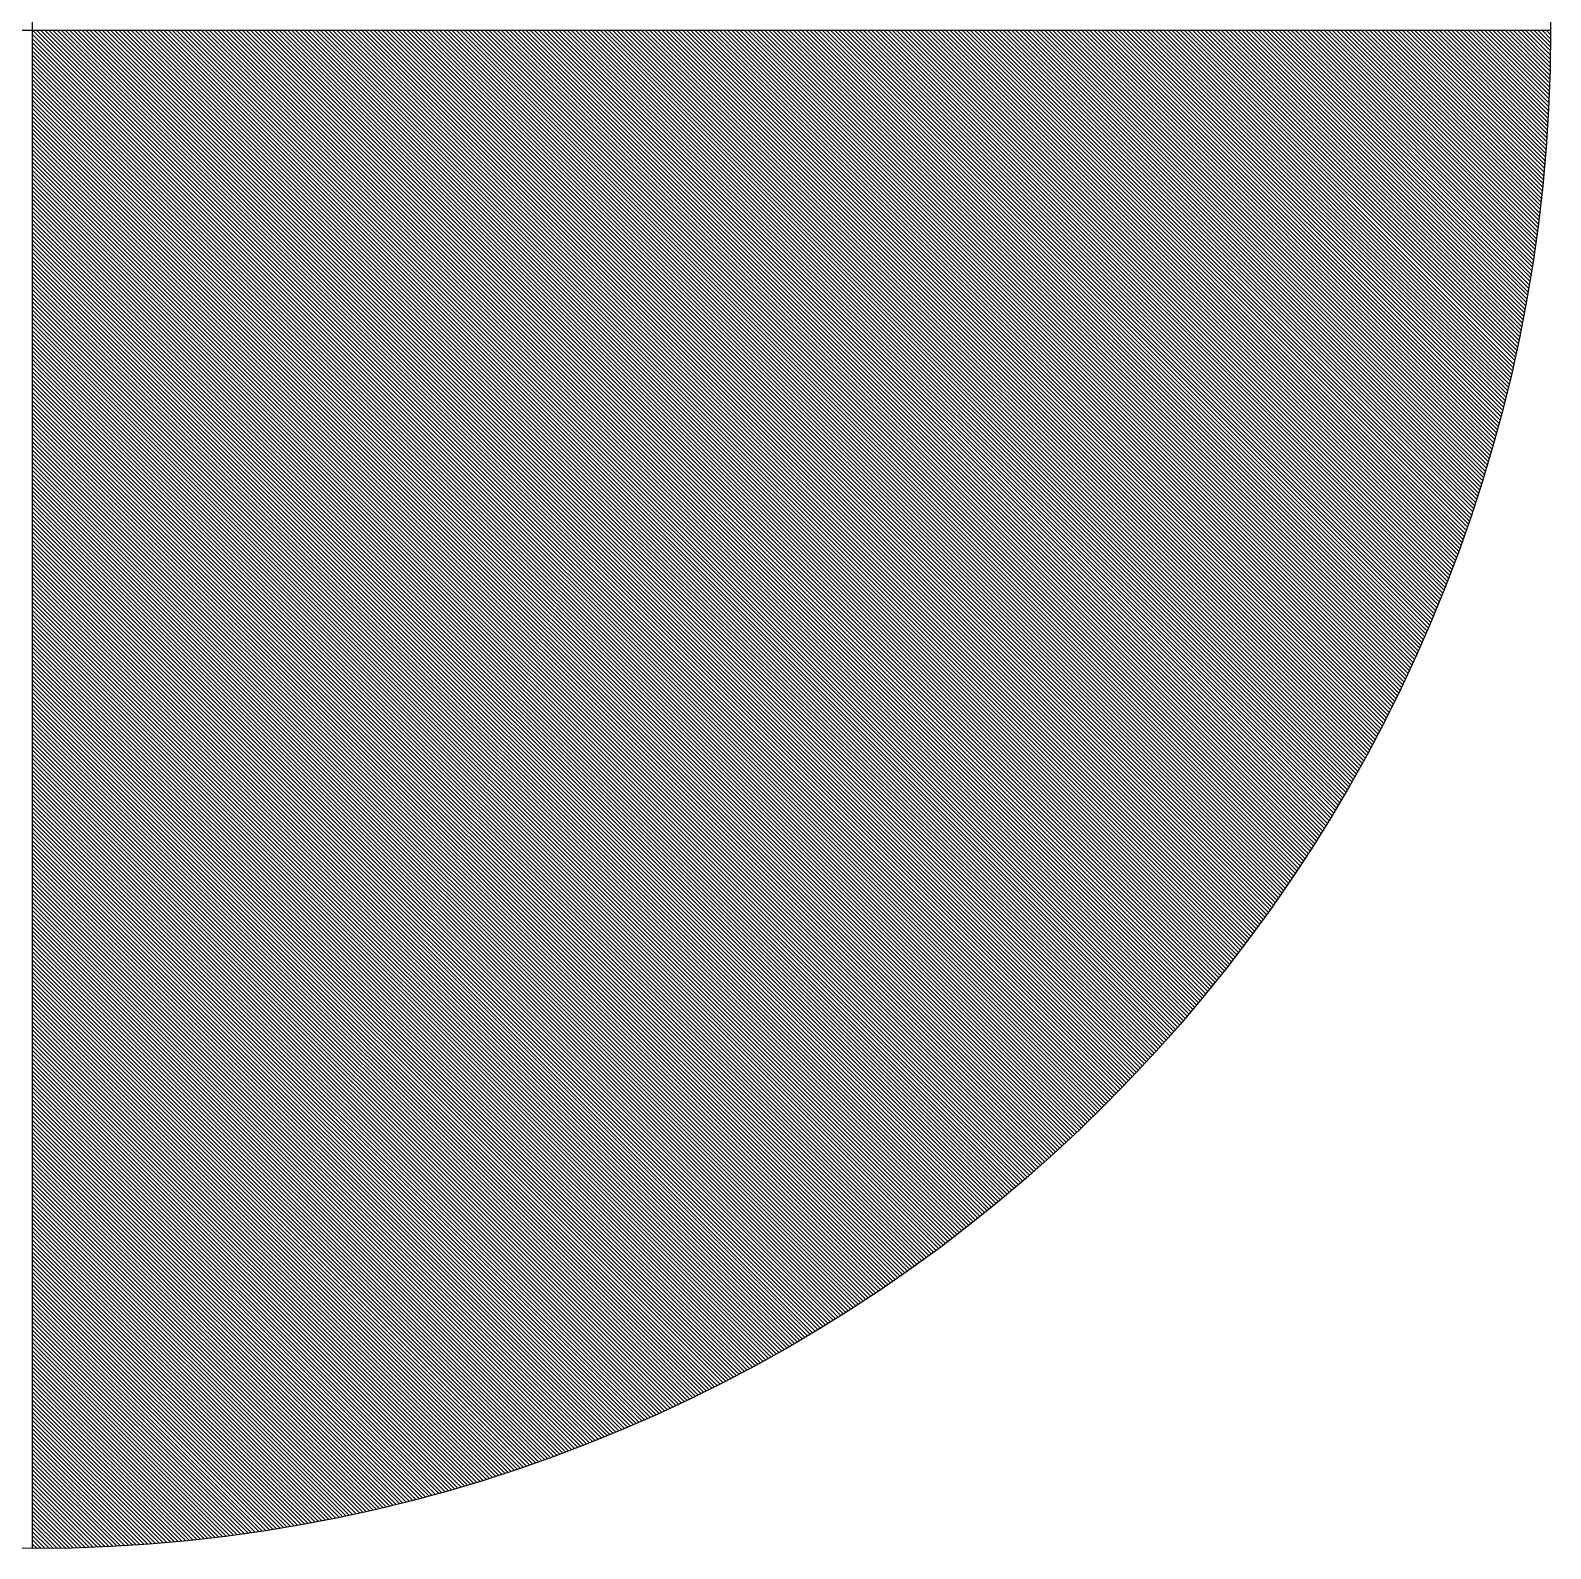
# Model space of a CAD drawing. Extents: x -22909.9 to -22897.8, y -4.7 to 4.1.
# Drawn here: x -22900.87266 to -22900.82693, y 0.58943 to 0.63511 of the extents above; entities that cross this region are included whole.
import ezdxf

# ---------------------------------------------------------------- set-up
doc = ezdxf.new("R2010")
doc.units = 0
doc.header["$MEASUREMENT"] = 0
doc.layers.add('COW', color=2, linetype='CONTINUOUS')

msp = doc.modelspace()

# ---------------------------------------------------------------- linework, layer by layer
at = {"layer": 'COW', "color": 2}
for p, q in [((-22900.872601, 0.680772), (-22900.872601, 0.589428)), ((-22900.826929, 0.6351), (-22900.918273, 0.6351)), ((-22900.840361, 0.60275), (-22900.872601, 0.63499)), ((-22900.840423, 0.602688), (-22900.872601, 0.634866)), ((-22900.840486, 0.602627), (-22900.872601, 0.634742)), ((-22900.840299, 0.602812), (-22900.872588, 0.6351)), ((-22900.840238, 0.602874), (-22900.872464, 0.6351)), ((-22900.840176, 0.602936), (-22900.87234, 0.6351)), ((-22900.840114, 0.602998), (-22900.872217, 0.6351)), ((-22900.840053, 0.60306), (-22900.872093, 0.6351)), ((-22900.839992, 0.603123), (-22900.871969, 0.6351)), ((-22900.83993, 0.603185), (-22900.871845, 0.6351)), ((-22900.839869, 0.603248), (-22900.871722, 0.6351)), ((-22900.839808, 0.603311), (-22900.871598, 0.6351)), ((-22900.839747, 0.603373), (-22900.871474, 0.6351)), ((-22900.839687, 0.603436), (-22900.87135, 0.6351)), ((-22900.839626, 0.6035), (-22900.871227, 0.6351)), ((-22900.839566, 0.603563), (-22900.871103, 0.6351)), ((-22900.839505, 0.603626), (-22900.870979, 0.6351)), ((-22900.839445, 0.60369), (-22900.870855, 0.6351)), ((-22900.839385, 0.603753), (-22900.870732, 0.6351)), ((-22900.839325, 0.603817), (-22900.870608, 0.6351)), ((-22900.839265, 0.603881), (-22900.870484, 0.6351)), ((-22900.839205, 0.603945), (-22900.870361, 0.6351)), ((-22900.839145, 0.604009), (-22900.870237, 0.6351)), ((-22900.839086, 0.604073), (-22900.870113, 0.6351)), ((-22900.839027, 0.604137), (-22900.869989, 0.6351)), ((-22900.838967, 0.604202), (-22900.869866, 0.6351)), ((-22900.838908, 0.604266), (-22900.869742, 0.6351)), ((-22900.838849, 0.604331), (-22900.869618, 0.6351)), ((-22900.83879, 0.604396), (-22900.869494, 0.6351)), ((-22900.838731, 0.604461), (-22900.869371, 0.6351)), ((-22900.838672, 0.604526), (-22900.869247, 0.6351)), ((-22900.838614, 0.604591), (-22900.869123, 0.6351)), ((-22900.838555, 0.604656), (-22900.868999, 0.6351)), ((-22900.838497, 0.604722), (-22900.868876, 0.6351)), ((-22900.838439, 0.604787), (-22900.868752, 0.6351)), ((-22900.838381, 0.604853), (-22900.868628, 0.6351)), ((-22900.838323, 0.604918), (-22900.868504, 0.6351)), ((-22900.838265, 0.604984), (-22900.868381, 0.6351)), ((-22900.838207, 0.60505), (-22900.868257, 0.6351)), ((-22900.838149, 0.605116), (-22900.868133, 0.6351)), ((-22900.838092, 0.605183), (-22900.868009, 0.6351)), ((-22900.838034, 0.605249), (-22900.867886, 0.6351)), ((-22900.837977, 0.605315), (-22900.867762, 0.6351)), ((-22900.83792, 0.605382), (-22900.867638, 0.6351)), ((-22900.837863, 0.605449), (-22900.867514, 0.6351)), ((-22900.837806, 0.605516), (-22900.867391, 0.6351)), ((-22900.837749, 0.605582), (-22900.867267, 0.6351)), ((-22900.837693, 0.60565), (-22900.867143, 0.6351)), ((-22900.837636, 0.605717), (-22900.867019, 0.6351)), ((-22900.83758, 0.605784), (-22900.866896, 0.6351)), ((-22900.837523, 0.605851), (-22900.866772, 0.6351)), ((-22900.837467, 0.605919), (-22900.866648, 0.6351)), ((-22900.837411, 0.605987), (-22900.866524, 0.6351)), ((-22900.837355, 0.606054), (-22900.866401, 0.6351)), ((-22900.837299, 0.606122), (-22900.866277, 0.6351)), ((-22900.837243, 0.60619), (-22900.866153, 0.6351)), ((-22900.837188, 0.606258), (-22900.866029, 0.6351)), ((-22900.837132, 0.606327), (-22900.865906, 0.6351)), ((-22900.837077, 0.606395), (-22900.865782, 0.6351)), ((-22900.837022, 0.606464), (-22900.865658, 0.6351)), ((-22900.836967, 0.606532), (-22900.865534, 0.6351)), ((-22900.836912, 0.606601), (-22900.865411, 0.6351)), ((-22900.836857, 0.60667), (-22900.865287, 0.6351)), ((-22900.836802, 0.606739), (-22900.865163, 0.6351)), ((-22900.836747, 0.606808), (-22900.86504, 0.6351)), ((-22900.836693, 0.606877), (-22900.864916, 0.6351)), ((-22900.836638, 0.606946), (-22900.864792, 0.6351)), ((-22900.836584, 0.607016), (-22900.864668, 0.6351)), ((-22900.83653, 0.607086), (-22900.864545, 0.6351)), ((-22900.836476, 0.607155), (-22900.864421, 0.6351)), ((-22900.836422, 0.607225), (-22900.864297, 0.6351)), ((-22900.836368, 0.607295), (-22900.864173, 0.6351)), ((-22900.836315, 0.607365), (-22900.86405, 0.6351)), ((-22900.836261, 0.607435), (-22900.863926, 0.6351)), ((-22900.836208, 0.607506), (-22900.863802, 0.6351)), ((-22900.836154, 0.607576), (-22900.863678, 0.6351)), ((-22900.836101, 0.607647), (-22900.863555, 0.6351)), ((-22900.836048, 0.607717), (-22900.863431, 0.6351)), ((-22900.835995, 0.607788), (-22900.863307, 0.6351)), ((-22900.835942, 0.607859), (-22900.863183, 0.6351)), ((-22900.83589, 0.60793), (-22900.86306, 0.6351)), ((-22900.835837, 0.608001), (-22900.862936, 0.6351)), ((-22900.835785, 0.608073), (-22900.862812, 0.6351)), ((-22900.835732, 0.608144), (-22900.862688, 0.6351)), ((-22900.83568, 0.608216), (-22900.862565, 0.6351)), ((-22900.835628, 0.608287), (-22900.862441, 0.6351)), ((-22900.835576, 0.608359), (-22900.862317, 0.6351)), ((-22900.835524, 0.608431), (-22900.862193, 0.6351)), ((-22900.835472, 0.608503), (-22900.86207, 0.6351)), ((-22900.835421, 0.608575), (-22900.861946, 0.6351)), ((-22900.835369, 0.608647), (-22900.861822, 0.6351)), ((-22900.835318, 0.60872), (-22900.861698, 0.6351)), ((-22900.835267, 0.608792), (-22900.861575, 0.6351)), ((-22900.835216, 0.608865), (-22900.861451, 0.6351)), ((-22900.835165, 0.608938), (-22900.861327, 0.6351)), ((-22900.835114, 0.609011), (-22900.861203, 0.6351)), ((-22900.835063, 0.609084), (-22900.86108, 0.6351)), ((-22900.835013, 0.609157), (-22900.860956, 0.6351)), ((-22900.834962, 0.60923), (-22900.860832, 0.6351)), ((-22900.834912, 0.609303), (-22900.860708, 0.6351)), ((-22900.834862, 0.609377), (-22900.860585, 0.6351)), ((-22900.834812, 0.609451), (-22900.860461, 0.6351)), ((-22900.834762, 0.609524), (-22900.860337, 0.6351)), ((-22900.834712, 0.609598), (-22900.860214, 0.6351)), ((-22900.834662, 0.609672), (-22900.86009, 0.6351)), ((-22900.834612, 0.609747), (-22900.859966, 0.6351)), ((-22900.834563, 0.609821), (-22900.859842, 0.6351)), ((-22900.834514, 0.609895), (-22900.859719, 0.6351)), ((-22900.834464, 0.60997), (-22900.859595, 0.6351)), ((-22900.834415, 0.610044), (-22900.859471, 0.6351)), ((-22900.834366, 0.610119), (-22900.859347, 0.6351)), ((-22900.834318, 0.610194), (-22900.859224, 0.6351)), ((-22900.834269, 0.610269), (-22900.8591, 0.6351)), ((-22900.83422, 0.610344), (-22900.858976, 0.6351)), ((-22900.834172, 0.61042), (-22900.858852, 0.6351)), ((-22900.834123, 0.610495), (-22900.858729, 0.6351)), ((-22900.834075, 0.61057), (-22900.858605, 0.6351)), ((-22900.834027, 0.610646), (-22900.858481, 0.6351)), ((-22900.833979, 0.610722), (-22900.858357, 0.6351)), ((-22900.833931, 0.610798), (-22900.858234, 0.6351)), ((-22900.833884, 0.610874), (-22900.85811, 0.6351)), ((-22900.833836, 0.61095), (-22900.857986, 0.6351)), ((-22900.833789, 0.611026), (-22900.857862, 0.6351)), ((-22900.833741, 0.611103), (-22900.857739, 0.6351)), ((-22900.833694, 0.611179), (-22900.857615, 0.6351)), ((-22900.833647, 0.611256), (-22900.857491, 0.6351)), ((-22900.8336, 0.611333), (-22900.857367, 0.6351)), ((-22900.833553, 0.61141), (-22900.857244, 0.6351)), ((-22900.833507, 0.611487), (-22900.85712, 0.6351)), ((-22900.83346, 0.611564), (-22900.856996, 0.6351)), ((-22900.833414, 0.611642), (-22900.856872, 0.6351)), ((-22900.833368, 0.611719), (-22900.856749, 0.6351)), ((-22900.833321, 0.611797), (-22900.856625, 0.6351)), ((-22900.833275, 0.611874), (-22900.856501, 0.6351)), ((-22900.83323, 0.611952), (-22900.856377, 0.6351)), ((-22900.833184, 0.61203), (-22900.856254, 0.6351)), ((-22900.833138, 0.612108), (-22900.85613, 0.6351)), ((-22900.833093, 0.612187), (-22900.856006, 0.6351)), ((-22900.833047, 0.612265), (-22900.855882, 0.6351)), ((-22900.833002, 0.612343), (-22900.855759, 0.6351)), ((-22900.832957, 0.612422), (-22900.855635, 0.6351)), ((-22900.832912, 0.612501), (-22900.855511, 0.6351)), ((-22900.832867, 0.61258), (-22900.855388, 0.6351)), ((-22900.832823, 0.612659), (-22900.855264, 0.6351)), ((-22900.832778, 0.612738), (-22900.85514, 0.6351)), ((-22900.832734, 0.612817), (-22900.855016, 0.6351)), ((-22900.832689, 0.612897), (-22900.854893, 0.6351)), ((-22900.832645, 0.612976), (-22900.854769, 0.6351)), ((-22900.832601, 0.613056), (-22900.854645, 0.6351)), ((-22900.832557, 0.613136), (-22900.854521, 0.6351)), ((-22900.832513, 0.613216), (-22900.854398, 0.6351)), ((-22900.83247, 0.613296), (-22900.854274, 0.6351)), ((-22900.832426, 0.613376), (-22900.85415, 0.6351)), ((-22900.832383, 0.613457), (-22900.854026, 0.6351)), ((-22900.83234, 0.613537), (-22900.853903, 0.6351)), ((-22900.832297, 0.613618), (-22900.853779, 0.6351)), ((-22900.832254, 0.613699), (-22900.853655, 0.6351)), ((-22900.832211, 0.61378), (-22900.853531, 0.6351)), ((-22900.832168, 0.613861), (-22900.853408, 0.6351)), ((-22900.832126, 0.613942), (-22900.853284, 0.6351)), ((-22900.832083, 0.614023), (-22900.85316, 0.6351)), ((-22900.832041, 0.614105), (-22900.853036, 0.6351)), ((-22900.831999, 0.614186), (-22900.852913, 0.6351)), ((-22900.831957, 0.614268), (-22900.852789, 0.6351)), ((-22900.831915, 0.61435), (-22900.852665, 0.6351)), ((-22900.831873, 0.614432), (-22900.852541, 0.6351)), ((-22900.831832, 0.614514), (-22900.852418, 0.6351)), ((-22900.83179, 0.614596), (-22900.852294, 0.6351)), ((-22900.831749, 0.614679), (-22900.85217, 0.6351)), ((-22900.831708, 0.614761), (-22900.852046, 0.6351)), ((-22900.831667, 0.614844), (-22900.851923, 0.6351)), ((-22900.831626, 0.614927), (-22900.851799, 0.6351)), ((-22900.831585, 0.61501), (-22900.851675, 0.6351)), ((-22900.831544, 0.615093), (-22900.851551, 0.6351)), ((-22900.831504, 0.615176), (-22900.851428, 0.6351)), ((-22900.831464, 0.61526), (-22900.851304, 0.6351)), ((-22900.831423, 0.615343), (-22900.85118, 0.6351)), ((-22900.831383, 0.615427), (-22900.851056, 0.6351)), ((-22900.831343, 0.615511), (-22900.850933, 0.6351)), ((-22900.831304, 0.615595), (-22900.850809, 0.6351)), ((-22900.831264, 0.615679), (-22900.850685, 0.6351)), ((-22900.831224, 0.615763), (-22900.850562, 0.6351)), ((-22900.831185, 0.615847), (-22900.850438, 0.6351)), ((-22900.831146, 0.615932), (-22900.850314, 0.6351)), ((-22900.831107, 0.616017), (-22900.85019, 0.6351)), ((-22900.831068, 0.616102), (-22900.850067, 0.6351)), ((-22900.831029, 0.616187), (-22900.849943, 0.6351)), ((-22900.830991, 0.616272), (-22900.849819, 0.6351)), ((-22900.830952, 0.616357), (-22900.849695, 0.6351)), ((-22900.830914, 0.616442), (-22900.849572, 0.6351)), ((-22900.830876, 0.616528), (-22900.849448, 0.6351)), ((-22900.830838, 0.616614), (-22900.849324, 0.6351)), ((-22900.8308, 0.616699), (-22900.8492, 0.6351)), ((-22900.830762, 0.616785), (-22900.849077, 0.6351)), ((-22900.830724, 0.616872), (-22900.848953, 0.6351)), ((-22900.830687, 0.616958), (-22900.848829, 0.6351)), ((-22900.83065, 0.617044), (-22900.848705, 0.6351)), ((-22900.830612, 0.617131), (-22900.848582, 0.6351)), ((-22900.830575, 0.617218), (-22900.848458, 0.6351)), ((-22900.830539, 0.617305), (-22900.848334, 0.6351)), ((-22900.830502, 0.617392), (-22900.84821, 0.6351)), ((-22900.830465, 0.617479), (-22900.848087, 0.6351)), ((-22900.830429, 0.617566), (-22900.847963, 0.6351)), ((-22900.830393, 0.617654), (-22900.847839, 0.6351)), ((-22900.830356, 0.617741), (-22900.847715, 0.6351)), ((-22900.83032, 0.617829), (-22900.847592, 0.6351)), ((-22900.830285, 0.617917), (-22900.847468, 0.6351)), ((-22900.830249, 0.618005), (-22900.847344, 0.6351)), ((-22900.830213, 0.618093), (-22900.84722, 0.6351)), ((-22900.830178, 0.618182), (-22900.847097, 0.6351)), ((-22900.830143, 0.61827), (-22900.846973, 0.6351)), ((-22900.830108, 0.618359), (-22900.846849, 0.6351)), ((-22900.830073, 0.618448), (-22900.846725, 0.6351)), ((-22900.830038, 0.618537), (-22900.846602, 0.6351)), ((-22900.830004, 0.618626), (-22900.846478, 0.6351)), ((-22900.829969, 0.618715), (-22900.846354, 0.6351)), ((-22900.829935, 0.618805), (-22900.84623, 0.6351)), ((-22900.829901, 0.618894), (-22900.846107, 0.6351)), ((-22900.829867, 0.618984), (-22900.845983, 0.6351)), ((-22900.829833, 0.619074), (-22900.845859, 0.6351)), ((-22900.829799, 0.619164), (-22900.845736, 0.6351)), ((-22900.829766, 0.619254), (-22900.845612, 0.6351)), ((-22900.829733, 0.619345), (-22900.845488, 0.6351)), ((-22900.829699, 0.619435), (-22900.845364, 0.6351)), ((-22900.829666, 0.619526), (-22900.845241, 0.6351)), ((-22900.829634, 0.619617), (-22900.845117, 0.6351)), ((-22900.829601, 0.619708), (-22900.844993, 0.6351)), ((-22900.829568, 0.619799), (-22900.844869, 0.6351)), ((-22900.829536, 0.61989), (-22900.844746, 0.6351)), ((-22900.829504, 0.619982), (-22900.844622, 0.6351)), ((-22900.829472, 0.620074), (-22900.844498, 0.6351)), ((-22900.82944, 0.620166), (-22900.844374, 0.6351)), ((-22900.829408, 0.620258), (-22900.844251, 0.6351)), ((-22900.829376, 0.62035), (-22900.844127, 0.6351)), ((-22900.829345, 0.620442), (-22900.844003, 0.6351)), ((-22900.829314, 0.620535), (-22900.843879, 0.6351)), ((-22900.829283, 0.620627), (-22900.843756, 0.6351)), ((-22900.829252, 0.62072), (-22900.843632, 0.6351)), ((-22900.829221, 0.620813), (-22900.843508, 0.6351)), ((-22900.829191, 0.620906), (-22900.843384, 0.6351)), ((-22900.82916, 0.621), (-22900.843261, 0.6351)), ((-22900.82913, 0.621093), (-22900.843137, 0.6351)), ((-22900.8291, 0.621187), (-22900.843013, 0.6351)), ((-22900.82907, 0.621281), (-22900.842889, 0.6351)), ((-22900.82904, 0.621375), (-22900.842766, 0.6351)), ((-22900.829011, 0.621469), (-22900.842642, 0.6351)), ((-22900.828981, 0.621563), (-22900.842518, 0.6351)), ((-22900.828952, 0.621658), (-22900.842394, 0.6351)), ((-22900.828923, 0.621752), (-22900.842271, 0.6351)), ((-22900.828894, 0.621847), (-22900.842147, 0.6351)), ((-22900.828865, 0.621942), (-22900.842023, 0.6351)), ((-22900.828837, 0.622037), (-22900.841899, 0.6351)), ((-22900.828808, 0.622133), (-22900.841776, 0.6351)), ((-22900.82878, 0.622228), (-22900.841652, 0.6351)), ((-22900.828752, 0.622324), (-22900.841528, 0.6351)), ((-22900.828724, 0.62242), (-22900.841404, 0.6351)), ((-22900.828697, 0.622516), (-22900.841281, 0.6351)), ((-22900.828669, 0.622612), (-22900.841157, 0.6351)), ((-22900.828642, 0.622709), (-22900.841033, 0.6351)), ((-22900.828615, 0.622805), (-22900.84091, 0.6351)), ((-22900.828588, 0.622902), (-22900.840786, 0.6351)), ((-22900.828561, 0.622999), (-22900.840662, 0.6351)), ((-22900.828535, 0.623096), (-22900.840538, 0.6351)), ((-22900.828508, 0.623194), (-22900.840415, 0.6351)), ((-22900.828482, 0.623291), (-22900.840291, 0.6351)), ((-22900.828456, 0.623389), (-22900.840167, 0.6351)), ((-22900.82843, 0.623487), (-22900.840043, 0.6351)), ((-22900.828404, 0.623585), (-22900.83992, 0.6351)), ((-22900.828379, 0.623683), (-22900.839796, 0.6351)), ((-22900.828354, 0.623782), (-22900.839672, 0.6351)), ((-22900.828329, 0.62388), (-22900.839548, 0.6351)), ((-22900.828304, 0.623979), (-22900.839425, 0.6351)), ((-22900.828279, 0.624078), (-22900.839301, 0.6351)), ((-22900.828254, 0.624177), (-22900.839177, 0.6351)), ((-22900.82823, 0.624277), (-22900.839053, 0.6351)), ((-22900.828206, 0.624376), (-22900.83893, 0.6351)), ((-22900.828182, 0.624476), (-22900.838806, 0.6351)), ((-22900.828158, 0.624576), (-22900.838682, 0.6351)), ((-22900.828134, 0.624676), (-22900.838558, 0.6351)), ((-22900.828111, 0.624776), (-22900.838435, 0.6351)), ((-22900.828088, 0.624877), (-22900.838311, 0.6351)), ((-22900.828065, 0.624978), (-22900.838187, 0.6351)), ((-22900.828042, 0.625079), (-22900.838063, 0.6351)), ((-22900.828019, 0.62518), (-22900.83794, 0.6351)), ((-22900.827997, 0.625281), (-22900.837816, 0.6351)), ((-22900.827975, 0.625383), (-22900.837692, 0.6351)), ((-22900.827953, 0.625484), (-22900.837568, 0.6351)), ((-22900.827931, 0.625586), (-22900.837445, 0.6351)), ((-22900.827909, 0.625688), (-22900.837321, 0.6351)), ((-22900.827888, 0.625791), (-22900.837197, 0.6351)), ((-22900.827867, 0.625893), (-22900.837073, 0.6351)), ((-22900.827846, 0.625996), (-22900.83695, 0.6351)), ((-22900.827825, 0.626099), (-22900.836826, 0.6351)), ((-22900.827804, 0.626202), (-22900.836702, 0.6351)), ((-22900.827784, 0.626305), (-22900.836578, 0.6351)), ((-22900.827764, 0.626409), (-22900.836455, 0.6351)), ((-22900.827744, 0.626513), (-22900.836331, 0.6351)), ((-22900.827724, 0.626617), (-22900.836207, 0.6351)), ((-22900.827704, 0.626721), (-22900.836084, 0.6351)), ((-22900.827685, 0.626825), (-22900.83596, 0.6351)), ((-22900.827666, 0.62693), (-22900.835836, 0.6351)), ((-22900.827647, 0.627035), (-22900.835712, 0.6351)), ((-22900.827628, 0.62714), (-22900.835589, 0.6351)), ((-22900.82761, 0.627245), (-22900.835465, 0.6351)), ((-22900.827591, 0.62735), (-22900.835341, 0.6351)), ((-22900.827573, 0.627456), (-22900.835217, 0.6351)), ((-22900.827555, 0.627562), (-22900.835094, 0.6351)), ((-22900.827538, 0.627668), (-22900.83497, 0.6351)), ((-22900.82752, 0.627774), (-22900.834846, 0.6351)), ((-22900.827503, 0.627881), (-22900.834722, 0.6351)), ((-22900.827486, 0.627988), (-22900.834599, 0.6351)), ((-22900.827469, 0.628095), (-22900.834475, 0.6351)), ((-22900.827453, 0.628202), (-22900.834351, 0.6351)), ((-22900.827437, 0.628309), (-22900.834227, 0.6351)), ((-22900.827421, 0.628417), (-22900.834104, 0.6351)), ((-22900.827405, 0.628525), (-22900.83398, 0.6351)), ((-22900.827389, 0.628633), (-22900.833856, 0.6351)), ((-22900.827374, 0.628741), (-22900.833732, 0.6351)), ((-22900.827359, 0.62885), (-22900.833609, 0.6351)), ((-22900.827344, 0.628959), (-22900.833485, 0.6351)), ((-22900.827329, 0.629068), (-22900.833361, 0.6351)), ((-22900.827315, 0.629177), (-22900.833237, 0.6351)), ((-22900.8273, 0.629287), (-22900.833114, 0.6351)), ((-22900.827286, 0.629397), (-22900.83299, 0.6351)), ((-22900.827273, 0.629507), (-22900.832866, 0.6351)), ((-22900.827259, 0.629617), (-22900.832742, 0.6351)), ((-22900.827246, 0.629727), (-22900.832619, 0.6351)), ((-22900.827233, 0.629838), (-22900.832495, 0.6351)), ((-22900.82722, 0.629949), (-22900.832371, 0.6351)), ((-22900.827208, 0.630061), (-22900.832247, 0.6351)), ((-22900.827196, 0.630172), (-22900.832124, 0.6351)), ((-22900.827184, 0.630284), (-22900.832, 0.6351)), ((-22900.827172, 0.630396), (-22900.831876, 0.6351)), ((-22900.82716, 0.630508), (-22900.831752, 0.6351)), ((-22900.827149, 0.630621), (-22900.831629, 0.6351)), ((-22900.827138, 0.630733), (-22900.831505, 0.6351)), ((-22900.827127, 0.630846), (-22900.831381, 0.6351)), ((-22900.827117, 0.63096), (-22900.831257, 0.6351)), ((-22900.827107, 0.631073), (-22900.831134, 0.6351)), ((-22900.827097, 0.631187), (-22900.83101, 0.6351)), ((-22900.827087, 0.631301), (-22900.830886, 0.6351)), ((-22900.827078, 0.631415), (-22900.830763, 0.6351)), ((-22900.827069, 0.63153), (-22900.830639, 0.6351)), ((-22900.82706, 0.631645), (-22900.830515, 0.6351)), ((-22900.827051, 0.63176), (-22900.830391, 0.6351)), ((-22900.827043, 0.631875), (-22900.830268, 0.6351)), ((-22900.827035, 0.631991), (-22900.830144, 0.6351)), ((-22900.827027, 0.632107), (-22900.83002, 0.6351)), ((-22900.82702, 0.632223), (-22900.829896, 0.6351)), ((-22900.827012, 0.63234), (-22900.829773, 0.6351)), ((-22900.827006, 0.632457), (-22900.829649, 0.6351)), ((-22900.826999, 0.632574), (-22900.829525, 0.6351)), ((-22900.826993, 0.632691), (-22900.829401, 0.6351)), ((-22900.826986, 0.632809), (-22900.829278, 0.6351)), ((-22900.826981, 0.632927), (-22900.829154, 0.6351)), ((-22900.826975, 0.633045), (-22900.82903, 0.6351)), ((-22900.82697, 0.633164), (-22900.828906, 0.6351)), ((-22900.826965, 0.633283), (-22900.828783, 0.6351)), ((-22900.826961, 0.633402), (-22900.828659, 0.6351)), ((-22900.826956, 0.633521), (-22900.828535, 0.6351)), ((-22900.826952, 0.633641), (-22900.828411, 0.6351)), ((-22900.826949, 0.633761), (-22900.828288, 0.6351)), ((-22900.826945, 0.633881), (-22900.828164, 0.6351)), ((-22900.826942, 0.634002), (-22900.82804, 0.6351)), ((-22900.826939, 0.634123), (-22900.827916, 0.6351)), ((-22900.826937, 0.634244), (-22900.827793, 0.6351)), ((-22900.826935, 0.634366), (-22900.827669, 0.6351)), ((-22900.826933, 0.634488), (-22900.827545, 0.6351)), ((-22900.826932, 0.63461), (-22900.827421, 0.6351)), ((-22900.82693, 0.634733), (-22900.827298, 0.6351)), ((-22900.82693, 0.634856), (-22900.827174, 0.6351)), ((-22900.826929, 0.634979), (-22900.82705, 0.6351)), ((-22900.840548, 0.602565), (-22900.872601, 0.634618)), ((-22900.84061, 0.602504), (-22900.872601, 0.634495)), ((-22900.840673, 0.602442), (-22900.872601, 0.634371)), ((-22900.840735, 0.602381), (-22900.872601, 0.634247)), ((-22900.840798, 0.60232), (-22900.872601, 0.634123)), ((-22900.840861, 0.602259), (-22900.872601, 0.634)), ((-22900.840924, 0.602199), (-22900.872601, 0.633876)), ((-22900.840987, 0.602138), (-22900.872601, 0.633752)), ((-22900.84105, 0.602078), (-22900.872601, 0.633628)), ((-22900.841114, 0.602017), (-22900.872601, 0.633505)), ((-22900.841177, 0.601957), (-22900.872601, 0.633381)), ((-22900.841241, 0.601897), (-22900.872601, 0.633257)), ((-22900.841304, 0.601837), (-22900.872601, 0.633133)), ((-22900.841368, 0.601777), (-22900.872601, 0.63301)), ((-22900.841432, 0.601717), (-22900.872601, 0.632886)), ((-22900.841496, 0.601657), (-22900.872601, 0.632762)), ((-22900.84156, 0.601598), (-22900.872601, 0.632638)), ((-22900.841625, 0.601538), (-22900.872601, 0.632515)), ((-22900.841689, 0.601479), (-22900.872601, 0.632391)), ((-22900.841754, 0.60142), (-22900.872601, 0.632267)), ((-22900.841818, 0.601361), (-22900.872601, 0.632143)), ((-22900.841883, 0.601302), (-22900.872601, 0.63202)), ((-22900.841948, 0.601243), (-22900.872601, 0.631896)), ((-22900.842013, 0.601184), (-22900.872601, 0.631772)), ((-22900.842078, 0.601125), (-22900.872601, 0.631648)), ((-22900.842143, 0.601067), (-22900.872601, 0.631525)), ((-22900.842209, 0.601008), (-22900.872601, 0.631401)), ((-22900.842274, 0.60095), (-22900.872601, 0.631277)), ((-22900.84234, 0.600892), (-22900.872601, 0.631153)), ((-22900.842405, 0.600834), (-22900.872601, 0.63103)), ((-22900.842471, 0.600776), (-22900.872601, 0.630906)), ((-22900.842537, 0.600718), (-22900.872601, 0.630782)), ((-22900.842603, 0.600661), (-22900.872601, 0.630659)), ((-22900.842669, 0.600603), (-22900.872601, 0.630535)), ((-22900.842736, 0.600546), (-22900.872601, 0.630411)), ((-22900.842802, 0.600488), (-22900.872601, 0.630287)), ((-22900.842869, 0.600431), (-22900.872601, 0.630164)), ((-22900.842935, 0.600374), (-22900.872601, 0.63004)), ((-22900.843002, 0.600317), (-22900.872601, 0.629916)), ((-22900.843069, 0.60026), (-22900.872601, 0.629792)), ((-22900.843136, 0.600204), (-22900.872601, 0.629669)), ((-22900.843203, 0.600147), (-22900.872601, 0.629545)), ((-22900.843271, 0.600091), (-22900.872601, 0.629421)), ((-22900.843338, 0.600034), (-22900.872601, 0.629297)), ((-22900.843406, 0.599978), (-22900.872601, 0.629174)), ((-22900.843473, 0.599922), (-22900.872601, 0.62905)), ((-22900.843541, 0.599866), (-22900.872601, 0.628926)), ((-22900.843609, 0.59981), (-22900.872601, 0.628802)), ((-22900.843677, 0.599754), (-22900.872601, 0.628679)), ((-22900.843745, 0.599699), (-22900.872601, 0.628555)), ((-22900.843813, 0.599643), (-22900.872601, 0.628431)), ((-22900.843881, 0.599588), (-22900.872601, 0.628307)), ((-22900.84395, 0.599533), (-22900.872601, 0.628184)), ((-22900.844019, 0.599477), (-22900.872601, 0.62806)), ((-22900.844087, 0.599422), (-22900.872601, 0.627936)), ((-22900.844156, 0.599367), (-22900.872601, 0.627812)), ((-22900.844225, 0.599313), (-22900.872601, 0.627689)), ((-22900.844294, 0.599258), (-22900.872601, 0.627565)), ((-22900.844363, 0.599203), (-22900.872601, 0.627441)), ((-22900.844433, 0.599149), (-22900.872601, 0.627317)), ((-22900.844502, 0.599095), (-22900.872601, 0.627194)), ((-22900.844572, 0.599041), (-22900.872601, 0.62707)), ((-22900.844641, 0.598986), (-22900.872601, 0.626946)), ((-22900.844711, 0.598933), (-22900.872601, 0.626822)), ((-22900.844781, 0.598879), (-22900.872601, 0.626699)), ((-22900.844851, 0.598825), (-22900.872601, 0.626575)), ((-22900.844921, 0.598771), (-22900.872601, 0.626451)), ((-22900.844992, 0.598718), (-22900.872601, 0.626327)), ((-22900.845062, 0.598665), (-22900.872601, 0.626204)), ((-22900.845133, 0.598611), (-22900.872601, 0.62608)), ((-22900.845203, 0.598558), (-22900.872601, 0.625956)), ((-22900.845274, 0.598505), (-22900.872601, 0.625833)), ((-22900.845345, 0.598453), (-22900.872601, 0.625709)), ((-22900.845416, 0.5984), (-22900.872601, 0.625585)), ((-22900.845487, 0.598347), (-22900.872601, 0.625461)), ((-22900.845558, 0.598295), (-22900.872601, 0.625338)), ((-22900.84563, 0.598242), (-22900.872601, 0.625214)), ((-22900.845701, 0.59819), (-22900.872601, 0.62509)), ((-22900.845773, 0.598138), (-22900.872601, 0.624966)), ((-22900.845845, 0.598086), (-22900.872601, 0.624843)), ((-22900.845917, 0.598034), (-22900.872601, 0.624719)), ((-22900.845989, 0.597983), (-22900.872601, 0.624595)), ((-22900.846061, 0.597931), (-22900.872601, 0.624471)), ((-22900.846133, 0.597879), (-22900.872601, 0.624348)), ((-22900.846205, 0.597828), (-22900.872601, 0.624224)), ((-22900.846278, 0.597777), (-22900.872601, 0.6241)), ((-22900.84635, 0.597726), (-22900.872601, 0.623976)), ((-22900.846423, 0.597675), (-22900.872601, 0.623853)), ((-22900.846496, 0.597624), (-22900.872601, 0.623729)), ((-22900.846569, 0.597573), (-22900.872601, 0.623605)), ((-22900.846642, 0.597522), (-22900.872601, 0.623481)), ((-22900.846715, 0.597472), (-22900.872601, 0.623358)), ((-22900.846789, 0.597422), (-22900.872601, 0.623234)), ((-22900.846862, 0.597371), (-22900.872601, 0.62311)), ((-22900.846936, 0.597321), (-22900.872601, 0.622986)), ((-22900.84701, 0.597271), (-22900.872601, 0.622863)), ((-22900.847084, 0.597221), (-22900.872601, 0.622739)), ((-22900.847158, 0.597172), (-22900.872601, 0.622615)), ((-22900.847232, 0.597122), (-22900.872601, 0.622491)), ((-22900.847306, 0.597073), (-22900.872601, 0.622368)), ((-22900.84738, 0.597023), (-22900.872601, 0.622244)), ((-22900.847455, 0.596974), (-22900.872601, 0.62212)), ((-22900.847529, 0.596925), (-22900.872601, 0.621996)), ((-22900.847604, 0.596876), (-22900.872601, 0.621873)), ((-22900.847679, 0.596827), (-22900.872601, 0.621749)), ((-22900.847754, 0.596778), (-22900.872601, 0.621625)), ((-22900.847829, 0.59673), (-22900.872601, 0.621501)), ((-22900.847904, 0.596681), (-22900.872601, 0.621378)), ((-22900.84798, 0.596633), (-22900.872601, 0.621254)), ((-22900.848055, 0.596585), (-22900.872601, 0.62113)), ((-22900.848131, 0.596536), (-22900.872601, 0.621007)), ((-22900.848207, 0.596488), (-22900.872601, 0.620883)), ((-22900.848283, 0.596441), (-22900.872601, 0.620759)), ((-22900.848359, 0.596393), (-22900.872601, 0.620635)), ((-22900.848435, 0.596345), (-22900.872601, 0.620512)), ((-22900.848511, 0.596298), (-22900.872601, 0.620388)), ((-22900.848588, 0.596251), (-22900.872601, 0.620264)), ((-22900.848664, 0.596203), (-22900.872601, 0.62014)), ((-22900.848741, 0.596156), (-22900.872601, 0.620017)), ((-22900.848818, 0.596109), (-22900.872601, 0.619893)), ((-22900.848894, 0.596062), (-22900.872601, 0.619769)), ((-22900.848972, 0.596016), (-22900.872601, 0.619645)), ((-22900.849049, 0.595969), (-22900.872601, 0.619522)), ((-22900.849126, 0.595923), (-22900.872601, 0.619398)), ((-22900.849203, 0.595876), (-22900.872601, 0.619274)), ((-22900.849281, 0.59583), (-22900.872601, 0.61915)), ((-22900.849359, 0.595784), (-22900.872601, 0.619027)), ((-22900.849437, 0.595738), (-22900.872601, 0.618903)), ((-22900.849515, 0.595693), (-22900.872601, 0.618779)), ((-22900.849593, 0.595647), (-22900.872601, 0.618655)), ((-22900.849671, 0.595601), (-22900.872601, 0.618532)), ((-22900.849749, 0.595556), (-22900.872601, 0.618408)), ((-22900.849828, 0.595511), (-22900.872601, 0.618284)), ((-22900.849906, 0.595466), (-22900.872601, 0.61816)), ((-22900.849985, 0.595421), (-22900.872601, 0.618037)), ((-22900.850064, 0.595376), (-22900.872601, 0.617913)), ((-22900.850143, 0.595331), (-22900.872601, 0.617789)), ((-22900.850222, 0.595286), (-22900.872601, 0.617665)), ((-22900.850301, 0.595242), (-22900.872601, 0.617542)), ((-22900.850381, 0.595198), (-22900.872601, 0.617418)), ((-22900.85046, 0.595154), (-22900.872601, 0.617294)), ((-22900.85054, 0.595109), (-22900.872601, 0.61717)), ((-22900.85062, 0.595066), (-22900.872601, 0.617047)), ((-22900.8507, 0.595022), (-22900.872601, 0.616923)), ((-22900.85078, 0.594978), (-22900.872601, 0.616799)), ((-22900.85086, 0.594935), (-22900.872601, 0.616675)), ((-22900.85094, 0.594891), (-22900.872601, 0.616552)), ((-22900.851021, 0.594848), (-22900.872601, 0.616428)), ((-22900.851102, 0.594805), (-22900.872601, 0.616304)), ((-22900.851182, 0.594762), (-22900.872601, 0.616181)), ((-22900.851263, 0.594719), (-22900.872601, 0.616057)), ((-22900.851344, 0.594676), (-22900.872601, 0.615933)), ((-22900.851425, 0.594634), (-22900.872601, 0.615809)), ((-22900.851507, 0.594591), (-22900.872601, 0.615686)), ((-22900.851588, 0.594549), (-22900.872601, 0.615562)), ((-22900.85167, 0.594507), (-22900.872601, 0.615438)), ((-22900.851751, 0.594465), (-22900.872601, 0.615314)), ((-22900.851833, 0.594423), (-22900.872601, 0.615191)), ((-22900.851915, 0.594381), (-22900.872601, 0.615067)), ((-22900.851997, 0.594339), (-22900.872601, 0.614943)), ((-22900.85208, 0.594298), (-22900.872601, 0.614819)), ((-22900.852162, 0.594257), (-22900.872601, 0.614696)), ((-22900.852245, 0.594215), (-22900.872601, 0.614572)), ((-22900.852327, 0.594174), (-22900.872601, 0.614448)), ((-22900.85241, 0.594133), (-22900.872601, 0.614324)), ((-22900.852493, 0.594093), (-22900.872601, 0.614201)), ((-22900.852576, 0.594052), (-22900.872601, 0.614077)), ((-22900.852659, 0.594012), (-22900.872601, 0.613953)), ((-22900.852743, 0.593971), (-22900.872601, 0.613829)), ((-22900.852826, 0.593931), (-22900.872601, 0.613706)), ((-22900.85291, 0.593891), (-22900.872601, 0.613582)), ((-22900.852994, 0.593851), (-22900.872601, 0.613458)), ((-22900.853078, 0.593811), (-22900.872601, 0.613334)), ((-22900.853162, 0.593771), (-22900.872601, 0.613211)), ((-22900.853246, 0.593732), (-22900.872601, 0.613087)), ((-22900.85333, 0.593693), (-22900.872601, 0.612963)), ((-22900.853415, 0.593653), (-22900.872601, 0.612839)), ((-22900.8535, 0.593614), (-22900.872601, 0.612716)), ((-22900.853584, 0.593575), (-22900.872601, 0.612592)), ((-22900.853669, 0.593537), (-22900.872601, 0.612468)), ((-22900.853754, 0.593498), (-22900.872601, 0.612344)), ((-22900.85384, 0.593459), (-22900.872601, 0.612221)), ((-22900.853925, 0.593421), (-22900.872601, 0.612097)), ((-22900.854011, 0.593383), (-22900.872601, 0.611973)), ((-22900.854096, 0.593345), (-22900.872601, 0.611849)), ((-22900.854182, 0.593307), (-22900.872601, 0.611726)), ((-22900.854268, 0.593269), (-22900.872601, 0.611602)), ((-22900.854354, 0.593231), (-22900.872601, 0.611478)), ((-22900.85444, 0.593194), (-22900.872601, 0.611354)), ((-22900.854527, 0.593157), (-22900.872601, 0.611231)), ((-22900.854613, 0.593119), (-22900.872601, 0.611107)), ((-22900.8547, 0.593082), (-22900.872601, 0.610983)), ((-22900.854787, 0.593045), (-22900.872601, 0.61086)), ((-22900.854874, 0.593009), (-22900.872601, 0.610736)), ((-22900.854961, 0.592972), (-22900.872601, 0.610612)), ((-22900.855048, 0.592936), (-22900.872601, 0.610488)), ((-22900.855136, 0.592899), (-22900.872601, 0.610365)), ((-22900.855223, 0.592863), (-22900.872601, 0.610241)), ((-22900.855311, 0.592827), (-22900.872601, 0.610117)), ((-22900.855399, 0.592791), (-22900.872601, 0.609993)), ((-22900.855487, 0.592756), (-22900.872601, 0.60987)), ((-22900.855575, 0.59272), (-22900.872601, 0.609746)), ((-22900.855664, 0.592685), (-22900.872601, 0.609622)), ((-22900.855752, 0.592649), (-22900.872601, 0.609498)), ((-22900.855841, 0.592614), (-22900.872601, 0.609375)), ((-22900.85593, 0.592579), (-22900.872601, 0.609251)), ((-22900.856019, 0.592545), (-22900.872601, 0.609127)), ((-22900.856108, 0.59251), (-22900.872601, 0.609003)), ((-22900.856197, 0.592476), (-22900.872601, 0.60888)), ((-22900.856286, 0.592441), (-22900.872601, 0.608756)), ((-22900.856376, 0.592407), (-22900.872601, 0.608632)), ((-22900.856466, 0.592373), (-22900.872601, 0.608508)), ((-22900.856556, 0.592339), (-22900.872601, 0.608385)), ((-22900.856646, 0.592306), (-22900.872601, 0.608261)), ((-22900.856736, 0.592272), (-22900.872601, 0.608137)), ((-22900.856826, 0.592239), (-22900.872601, 0.608013)), ((-22900.856917, 0.592205), (-22900.872601, 0.60789)), ((-22900.857008, 0.592172), (-22900.872601, 0.607766)), ((-22900.857098, 0.59214), (-22900.872601, 0.607642)), ((-22900.857189, 0.592107), (-22900.872601, 0.607518)), ((-22900.857281, 0.592074), (-22900.872601, 0.607395)), ((-22900.857372, 0.592042), (-22900.872601, 0.607271)), ((-22900.857463, 0.59201), (-22900.872601, 0.607147)), ((-22900.857555, 0.591977), (-22900.872601, 0.607023)), ((-22900.857647, 0.591946), (-22900.872601, 0.6069)), ((-22900.857739, 0.591914), (-22900.872601, 0.606776)), ((-22900.857831, 0.591882), (-22900.872601, 0.606652)), ((-22900.857923, 0.591851), (-22900.872601, 0.606528)), ((-22900.858016, 0.591819), (-22900.872601, 0.606405)), ((-22900.858108, 0.591788), (-22900.872601, 0.606281)), ((-22900.858201, 0.591757), (-22900.872601, 0.606157)), ((-22900.858294, 0.591727), (-22900.872601, 0.606034)), ((-22900.858387, 0.591696), (-22900.872601, 0.60591)), ((-22900.858481, 0.591666), (-22900.872601, 0.605786)), ((-22900.858574, 0.591635), (-22900.872601, 0.605662)), ((-22900.858668, 0.591605), (-22900.872601, 0.605539)), ((-22900.858762, 0.591575), (-22900.872601, 0.605415)), ((-22900.858856, 0.591546), (-22900.872601, 0.605291)), ((-22900.85895, 0.591516), (-22900.872601, 0.605167)), ((-22900.859044, 0.591486), (-22900.872601, 0.605044)), ((-22900.859138, 0.591457), (-22900.872601, 0.60492)), ((-22900.859233, 0.591428), (-22900.872601, 0.604796)), ((-22900.859328, 0.591399), (-22900.872601, 0.604672)), ((-22900.859423, 0.59137), (-22900.872601, 0.604549)), ((-22900.859518, 0.591342), (-22900.872601, 0.604425)), ((-22900.859613, 0.591314), (-22900.872601, 0.604301)), ((-22900.859709, 0.591285), (-22900.872601, 0.604177)), ((-22900.859805, 0.591257), (-22900.872601, 0.604054)), ((-22900.859901, 0.591229), (-22900.872601, 0.60393)), ((-22900.859997, 0.591202), (-22900.872601, 0.603806)), ((-22900.860093, 0.591174), (-22900.872601, 0.603682)), ((-22900.860189, 0.591147), (-22900.872601, 0.603559)), ((-22900.860286, 0.59112), (-22900.872601, 0.603435)), ((-22900.860383, 0.591093), (-22900.872601, 0.603311)), ((-22900.86048, 0.591066), (-22900.872601, 0.603187)), ((-22900.860577, 0.591039), (-22900.872601, 0.603064)), ((-22900.860674, 0.591013), (-22900.872601, 0.60294)), ((-22900.860771, 0.590987), (-22900.872601, 0.602816)), ((-22900.860869, 0.590961), (-22900.872601, 0.602692)), ((-22900.860967, 0.590935), (-22900.872601, 0.602569)), ((-22900.861065, 0.590909), (-22900.872601, 0.602445)), ((-22900.861163, 0.590883), (-22900.872601, 0.602321)), ((-22900.861262, 0.590858), (-22900.872601, 0.602197)), ((-22900.86136, 0.590833), (-22900.872601, 0.602074)), ((-22900.861459, 0.590808), (-22900.872601, 0.60195)), ((-22900.861558, 0.590783), (-22900.872601, 0.601826)), ((-22900.861657, 0.590759), (-22900.872601, 0.601702)), ((-22900.861756, 0.590734), (-22900.872601, 0.601579)), ((-22900.861856, 0.59071), (-22900.872601, 0.601455)), ((-22900.861956, 0.590686), (-22900.872601, 0.601331)), ((-22900.862056, 0.590662), (-22900.872601, 0.601208)), ((-22900.862156, 0.590638), (-22900.872601, 0.601084)), ((-22900.862256, 0.590615), (-22900.872601, 0.60096)), ((-22900.862357, 0.590592), (-22900.872601, 0.600836)), ((-22900.862457, 0.590569), (-22900.872601, 0.600713)), ((-22900.862558, 0.590546), (-22900.872601, 0.600589)), ((-22900.862659, 0.590523), (-22900.872601, 0.600465)), ((-22900.86276, 0.590501), (-22900.872601, 0.600341)), ((-22900.862862, 0.590478), (-22900.872601, 0.600218)), ((-22900.862964, 0.590456), (-22900.872601, 0.600094)), ((-22900.863066, 0.590435), (-22900.872601, 0.59997)), ((-22900.863168, 0.590413), (-22900.872601, 0.599846)), ((-22900.86327, 0.590391), (-22900.872601, 0.599723)), ((-22900.863372, 0.59037), (-22900.872601, 0.599599)), ((-22900.863475, 0.590349), (-22900.872601, 0.599475)), ((-22900.863578, 0.590328), (-22900.872601, 0.599351)), ((-22900.863681, 0.590308), (-22900.872601, 0.599228)), ((-22900.863784, 0.590287), (-22900.872601, 0.599104)), ((-22900.863888, 0.590267), (-22900.872601, 0.59898)), ((-22900.863992, 0.590247), (-22900.872601, 0.598856)), ((-22900.864095, 0.590227), (-22900.872601, 0.598733)), ((-22900.8642, 0.590207), (-22900.872601, 0.598609)), ((-22900.864304, 0.590188), (-22900.872601, 0.598485)), ((-22900.864408, 0.590169), (-22900.872601, 0.598361)), ((-22900.864513, 0.59015), (-22900.872601, 0.598238)), ((-22900.864618, 0.590131), (-22900.872601, 0.598114)), ((-22900.864723, 0.590113), (-22900.872601, 0.59799)), ((-22900.864829, 0.590094), (-22900.872601, 0.597866)), ((-22900.864934, 0.590076), (-22900.872601, 0.597743)), ((-22900.86504, 0.590058), (-22900.872601, 0.597619)), ((-22900.865146, 0.59004), (-22900.872601, 0.597495)), ((-22900.865253, 0.590023), (-22900.872601, 0.597371)), ((-22900.865359, 0.590006), (-22900.872601, 0.597248)), ((-22900.865466, 0.589989), (-22900.872601, 0.597124)), ((-22900.865573, 0.589972), (-22900.872601, 0.597)), ((-22900.86568, 0.589955), (-22900.872601, 0.596876)), ((-22900.865787, 0.589939), (-22900.872601, 0.596753)), ((-22900.865895, 0.589923), (-22900.872601, 0.596629)), ((-22900.866003, 0.589907), (-22900.872601, 0.596505)), ((-22900.866111, 0.589891), (-22900.872601, 0.596382)), ((-22900.866219, 0.589876), (-22900.872601, 0.596258)), ((-22900.866328, 0.589861), (-22900.872601, 0.596134)), ((-22900.866437, 0.589846), (-22900.872601, 0.59601)), ((-22900.866546, 0.589831), (-22900.872601, 0.595887)), ((-22900.866655, 0.589817), (-22900.872601, 0.595763)), ((-22900.866764, 0.589802), (-22900.872601, 0.595639)), ((-22900.866874, 0.589788), (-22900.872601, 0.595515)), ((-22900.866984, 0.589775), (-22900.872601, 0.595392)), ((-22900.867094, 0.589761), (-22900.872601, 0.595268)), ((-22900.867205, 0.589748), (-22900.872601, 0.595144)), ((-22900.867316, 0.589735), (-22900.872601, 0.59502)), ((-22900.867427, 0.589722), (-22900.872601, 0.594897)), ((-22900.867538, 0.58971), (-22900.872601, 0.594773)), ((-22900.867649, 0.589697), (-22900.872601, 0.594649)), ((-22900.867761, 0.589685), (-22900.872601, 0.594525)), ((-22900.867873, 0.589673), (-22900.872601, 0.594402)), ((-22900.867985, 0.589662), (-22900.872601, 0.594278)), ((-22900.868098, 0.589651), (-22900.872601, 0.594154)), ((-22900.86821, 0.58964), (-22900.872601, 0.59403)), ((-22900.868323, 0.589629), (-22900.872601, 0.593907)), ((-22900.868436, 0.589618), (-22900.872601, 0.593783)), ((-22900.86855, 0.589608), (-22900.872601, 0.593659)), ((-22900.868664, 0.589598), (-22900.872601, 0.593535)), ((-22900.868778, 0.589588), (-22900.872601, 0.593412)), ((-22900.868892, 0.589579), (-22900.872601, 0.593288)), ((-22900.869007, 0.58957), (-22900.872601, 0.593164)), ((-22900.869121, 0.589561), (-22900.872601, 0.59304)), ((-22900.869236, 0.589552), (-22900.872601, 0.592917)), ((-22900.869352, 0.589544), (-22900.872601, 0.592793)), ((-22900.869467, 0.589536), (-22900.872601, 0.592669)), ((-22900.869583, 0.589528), (-22900.872601, 0.592545)), ((-22900.8697, 0.58952), (-22900.872601, 0.592422)), ((-22900.869816, 0.589513), (-22900.872601, 0.592298)), ((-22900.869933, 0.589506), (-22900.872601, 0.592174)), ((-22900.87005, 0.589499), (-22900.872601, 0.59205)), ((-22900.870167, 0.589493), (-22900.872601, 0.591927)), ((-22900.870285, 0.589487), (-22900.872601, 0.591803)), ((-22900.870403, 0.589481), (-22900.872601, 0.591679)), ((-22900.870521, 0.589475), (-22900.872601, 0.591556)), ((-22900.870639, 0.58947), (-22900.872601, 0.591432)), ((-22900.870758, 0.589465), (-22900.872601, 0.591308)), ((-22900.870877, 0.589461), (-22900.872601, 0.591184)), ((-22900.870997, 0.589456), (-22900.872601, 0.591061)), ((-22900.871116, 0.589452), (-22900.872601, 0.590937)), ((-22900.871236, 0.589448), (-22900.872601, 0.590813)), ((-22900.871357, 0.589445), (-22900.872601, 0.590689)), ((-22900.871477, 0.589442), (-22900.872601, 0.590566)), ((-22900.871598, 0.589439), (-22900.872601, 0.590442)), ((-22900.87172, 0.589437), (-22900.872601, 0.590318)), ((-22900.871841, 0.589434), (-22900.872601, 0.590194)), ((-22900.871963, 0.589432), (-22900.872601, 0.590071)), ((-22900.872085, 0.589431), (-22900.872601, 0.589947)), ((-22900.872208, 0.58943), (-22900.872601, 0.589823)), ((-22900.872331, 0.589429), (-22900.872601, 0.589699)), ((-22900.872454, 0.589428), (-22900.872601, 0.589576)), ((-22900.872577, 0.589428), (-22900.872601, 0.589452))]:
    msp.add_line(p, q, dxfattribs=at)
msp.add_circle((-22900.872601, 0.6351), 0.045672, dxfattribs=at)

doc.saveas('drawing.dxf')
